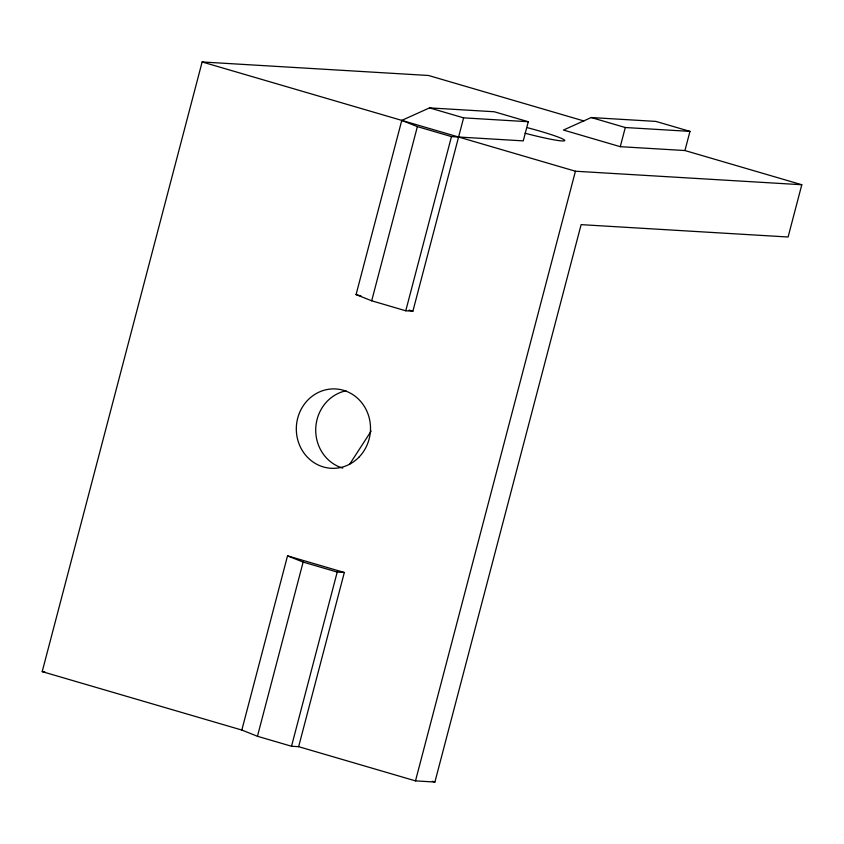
<?xml version="1.0" encoding="UTF-8"?>
<svg xmlns="http://www.w3.org/2000/svg" width="844" height="844" viewBox="0 0 844 844"><rect width="100%" height="100%" fill="white"/><g stroke="black" fill="none" stroke-linecap="round" stroke-linejoin="round"><path stroke-width="1.27" d="M684.938 150.538L689.97 131.379L655.883 121.409L591.211 117.538L563.465 130.05L620.266 146.677L684.938 150.538L801.8 184.741L788.096 237.006L581.126 224.641L434.892 782.04L415.491 780.879L298.639 746.676L291.518 746.254L257.441 736.274L241.827 730.049L42.2 671.624L202.138 61.96L428.509 75.485L583.911 120.977M241.827 730.049L287.53 555.858L344.331 572.485L298.639 746.676M528.281 121.726L463.609 117.854L412.885 311.204L405.764 310.782L371.687 300.802L356.073 294.577L401.776 120.397L429.522 107.884L494.194 111.746L528.281 121.726L523.248 140.885L451.466 136.591L417.379 126.621L401.776 120.397M257.441 736.274L303.133 562.083L287.53 555.858M371.687 300.802L417.379 126.621M291.518 746.254L337.22 572.063L344.331 572.485M405.764 310.782L451.466 136.591M415.491 780.879L575.439 171.227L801.8 184.741M620.266 146.677L625.298 127.518L689.97 131.379M349.711 464.168L371.191 431.02M42.2 671.624L44.785 671.771M591.211 117.538L625.298 127.518M429.522 107.884L463.609 117.854M202.138 61.96L575.439 171.227M356.073 294.577L361.126 296.054M409.097 310.096L412.885 311.204M303.133 562.083L337.22 572.063M432.371 781.301L434.892 782.04M342.759 468.103A39.731 37.083 -86.6 0 1 315.751 428.309A39.731 37.083 -86.6 0 1 346.029 390.793M527.595 127.739A39.731 2.975 14.7 0 1 564.731 140.6A39.731 2.975 14.7 0 1 525.042 133.225M359.301 456.836A39.731 37.083 -86.6 0 0 343.466 390.297A39.731 37.083 -86.6 0 0 297.457 438.732A39.731 37.083 -86.6 0 0 359.301 456.836"/></g></svg>
